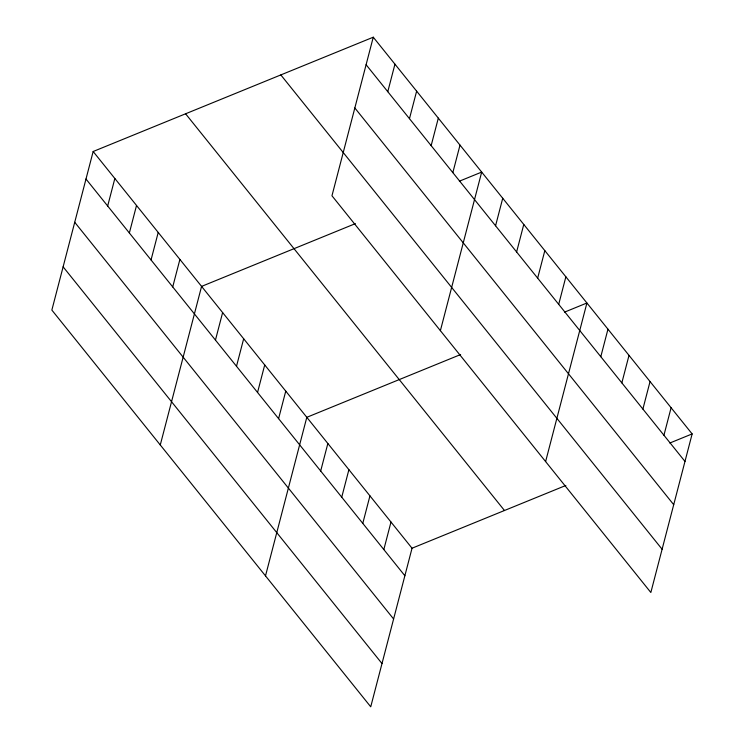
<?xml version="1.0" encoding="UTF-8"?>
<svg xmlns="http://www.w3.org/2000/svg" width="744" height="744" viewBox="0 0 744 744"><rect width="100%" height="100%" fill="white"/><g stroke="black" fill="none" stroke-linecap="round" stroke-linejoin="round"><path stroke-width="1.12" d="M373.265 37.2L331.964 195.774L650.842 592.494L692.143 433.919L373.265 37.2L93.158 151.506L51.857 310.081L370.735 706.8L412.037 548.226L565.849 485.46M107.675 206.004L114.846 178.486M129.363 232.974L136.524 205.465M151.041 259.954L158.212 232.435M172.729 286.933L179.899 259.414M160.276 444.968L201.578 286.394L355.39 223.628M215.453 340.092L222.623 312.573M236.499 366.271L243.669 338.762M257.545 392.46L264.715 364.941M278.591 418.639L285.761 391.121M387.782 91.689L394.952 64.179M265.506 575.884L306.807 417.31L460.62 354.544M409.47 118.668L416.631 91.149M320.683 471.008L327.853 443.489M431.148 145.647L438.318 118.129M341.738 497.187L348.899 469.678M452.836 172.627L460.006 145.108M362.784 523.376L369.945 495.857M440.383 330.662L481.684 172.087L459.374 181.192M383.83 549.556L390.991 522.037M495.569 225.785L502.73 198.267M516.615 251.965L523.776 224.446M537.661 278.154L544.822 250.635M558.707 304.333L565.868 276.815M545.612 461.578L586.914 303.003L564.603 312.108M600.799 356.702L607.96 329.183M621.845 382.881L629.006 355.372M642.89 409.07L650.051 381.551M663.936 435.249L671.097 407.731M669.832 443.024L692.143 433.919M366.104 64.719L684.982 461.438M354.832 107.964L673.711 504.683M280.832 74.921L662.104 549.239M185.591 113.785L504.479 510.505M93.158 151.506L412.037 548.226M85.988 179.025L404.876 575.744M74.725 222.27L393.604 618.989M63.119 266.836L381.998 663.555"/></g></svg>
